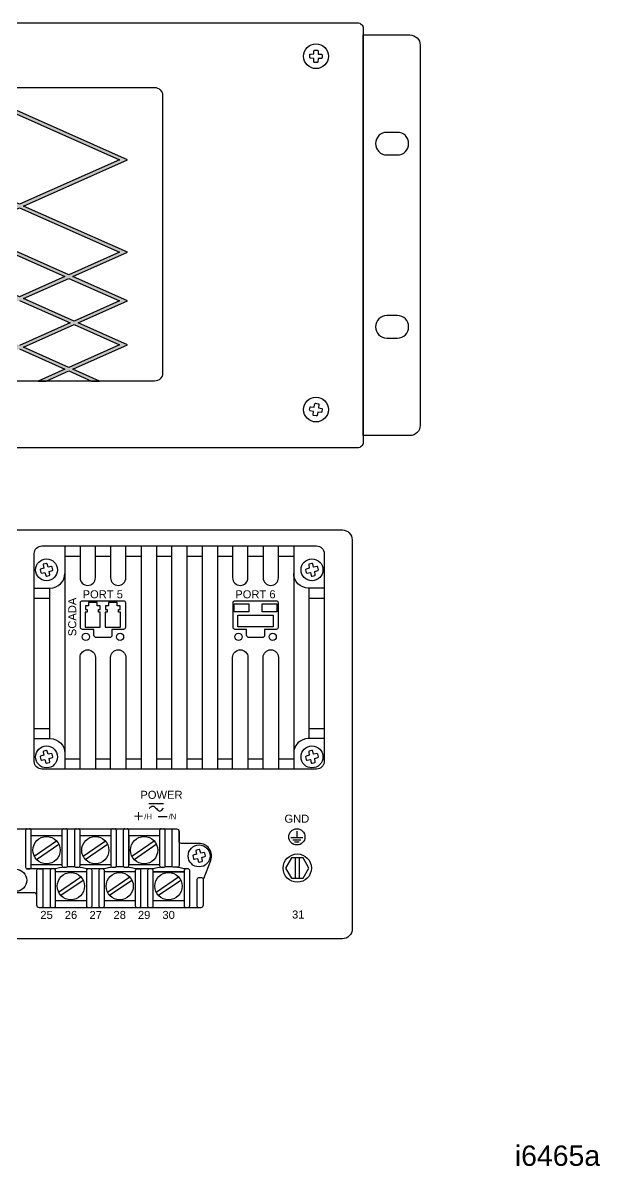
# Model space of a CAD drawing. Header units: inches. Extents: x 2.3 to 23.5, y 0.5 to 14.5.
# Drawn here: x 16.41 to 23.5, y 0.5 to 14.54 of the extents above; entities that cross this region are included whole.
import ezdxf
from ezdxf.enums import TextEntityAlignment as Align

# ---------------------------------------------------------------- set-up
doc = ezdxf.new("R2010")
doc.units = ezdxf.units.IN
doc.header["$MEASUREMENT"] = 0
doc.layers.add('DWG', color=7, linetype='Continuous')
doc.styles.add('Arial', font='arial.ttf')

msp = doc.modelspace()

# ---------------------------------------------------------------- hatches: boundary and pattern name
at = {"layer": 'DWG'}
h = msp.add_hatch(color=7, dxfattribs=at)
h.dxf.hatch_style = 1
h.set_gradient(color1=(255, 255, 255), color2=(77, 77, 77), rotation=180, one_color=1, tint=0.3, name='INVCURVED')
h.paths.add_polyline_path([(15.695, 13.745), (14.37, 13.155), (15.646, 12.587), (14.37, 12.019), (15.04, 11.72), (14.37, 11.422), (14.977, 11.151), (14.37, 10.881), (15.038, 10.584), (14.37, 10.286), (14.7, 10.139), (14.799, 10.139), (14.656, 10.203), (14.468, 10.286), (15.087, 10.562), (15.648, 10.312), (15.261, 10.139), (15.35, 10.139), (15.693, 10.292), (15.709, 10.285), (15.382, 10.139), (15.48, 10.139), (15.695, 10.235), (15.911, 10.139), (16.009, 10.139), (15.745, 10.257), (15.758, 10.263), (16.036, 10.139), (16.135, 10.139), (15.808, 10.285), (16.365, 10.533), (16.922, 10.285), (16.594, 10.139), (16.693, 10.139), (16.972, 10.263), (17.251, 10.139), (17.349, 10.139), (17.021, 10.285), (17.691, 10.584), (17.085, 10.854), (17.691, 11.124), (17.02, 11.422), (17.691, 11.721), (16.415, 12.289), (17.691, 12.857)])
h.paths.add_polyline_path([(17.593, 12.857), (16.366, 12.311), (14.468, 13.155), (15.695, 13.701)], flags=16)
h.paths.add_polyline_path([(16.317, 12.289), (15.089, 11.742), (14.468, 12.019), (15.696, 12.565)], flags=16)
h.paths.add_polyline_path([(16.366, 12.267), (17.592, 11.721), (16.971, 11.444), (15.745, 11.99)], flags=16)
h.paths.add_polyline_path([(16.921, 11.422), (16.364, 11.174), (15.138, 11.72), (15.695, 11.968)], flags=16)
h.paths.add_polyline_path([(16.971, 11.4), (17.592, 11.124), (17.036, 10.876), (16.414, 11.152)], flags=16)
h.paths.add_polyline_path([(15.647, 11.45), (15.026, 11.173), (14.468, 11.422), (15.089, 11.698)], flags=16)
h.paths.add_polyline_path([(15.696, 11.428), (16.315, 11.152), (15.694, 10.876), (15.075, 11.151)], flags=16)
h.paths.add_polyline_path([(16.364, 11.13), (16.986, 10.854), (16.365, 10.577), (15.744, 10.854)], flags=16)
h.paths.add_polyline_path([(17.036, 10.832), (17.593, 10.584), (16.972, 10.307), (16.415, 10.555)], flags=16)
h.paths.add_polyline_path([(15.645, 10.854), (15.087, 10.606), (14.468, 10.881), (15.026, 11.13)], flags=16)
h.paths.add_polyline_path([(15.694, 10.832), (16.316, 10.555), (15.758, 10.307), (15.136, 10.584)], flags=16)

# ---------------------------------------------------------------- linework, layer by layer
for points in [[(20.588, 14.471), (20.588, 9.387, -0.414214), (20.519, 9.319), (3.056, 9.319, -0.414214), (2.988, 9.387), (2.988, 14.471, -0.414214), (3.056, 14.539), (20.519, 14.539, -0.414214)], [(20.588, 14.39), (21.163, 14.39, -0.414214), (21.288, 14.265), (21.288, 9.595, -0.414214), (21.163, 9.47), (20.588, 9.47)], [(20.034, 14.196), (20.035, 14.157, 0.383551), (20.036, 14.156), (20.076, 14.153, -0.393777), (20.084, 14.144), (20.084, 14.11, -0.403842), (20.075, 14.102), (20.035, 14.101, 0.383532), (20.034, 14.1), (20.032, 14.06, -0.39378), (20.023, 14.052), (19.989, 14.053, -0.403842), (19.981, 14.061), (19.98, 14.101, 0.383532), (19.979, 14.102), (19.939, 14.105, -0.393777), (19.931, 14.113), (19.931, 14.147, -0.403845), (19.94, 14.155), (19.98, 14.157, 0.383532), (19.981, 14.158), (19.983, 14.197, -0.39378), (19.992, 14.205), (20.026, 14.205, -0.403842)], [(5.656, 13.745), (18.024, 13.745, -0.414214), (18.124, 13.645), (18.124, 10.239, -0.414214), (18.024, 10.139), (5.656, 10.139, -0.414214), (5.556, 10.239), (5.556, 13.645, -0.414214)], [(21.008, 13.194), (20.88, 13.194, 1), (20.88, 12.916), (21.008, 12.916, 1)], [(21.008, 10.944), (20.88, 10.944, 1), (20.88, 10.666), (21.008, 10.666, 1)], [(19.944, 9.824), (19.984, 9.82, 0.383551), (19.985, 9.821), (19.993, 9.86, -0.393777), (20.003, 9.867), (20.036, 9.861, -0.403842), (20.043, 9.852), (20.039, 9.812, 0.383532), (20.04, 9.811), (20.079, 9.803, -0.39378), (20.086, 9.793), (20.08, 9.76, -0.403842), (20.071, 9.753), (20.031, 9.757, 0.383532), (20.03, 9.756), (20.022, 9.717, -0.393777), (20.012, 9.711), (19.979, 9.716, -0.403845), (19.972, 9.725), (19.976, 9.765, 0.383532), (19.975, 9.766), (19.936, 9.775, -0.39378), (19.929, 9.784), (19.935, 9.817, -0.403842)], [(16.64, 8.114), (20.016, 8.114, -0.414214), (20.109, 8.021), (20.109, 5.466, -0.414214), (20.016, 5.373), (16.64, 5.373, -0.414214), (16.547, 5.466), (16.547, 8.021, -0.414214)], [(16.696, 7.899), (16.663, 7.892, 0.391808), (16.656, 7.882), (16.663, 7.843, -0.399737), (16.663, 7.841), (16.624, 7.83, 0.391834), (16.618, 7.82), (16.622, 7.804), (16.626, 7.787, 0.391801), (16.636, 7.781), (16.675, 7.788, -0.399746), (16.676, 7.787), (16.688, 7.749, 0.39178), (16.698, 7.743), (16.73, 7.751, 0.391873), (16.737, 7.76), (16.73, 7.8, -0.399656), (16.73, 7.801), (16.769, 7.812, 0.391793), (16.775, 7.822), (16.767, 7.855, 0.391782), (16.757, 7.861), (16.718, 7.854, -0.399898), (16.717, 7.855), (16.706, 7.893, 0.391815)], [(17.138, 7.441), (17.643, 7.441, -0.414214), (17.666, 7.418), (17.666, 7.113, -0.414214), (17.643, 7.089), (17.5, 7.089), (17.5, 7.019, -0.414214), (17.47, 6.989), (17.31, 6.989, -0.414214), (17.28, 7.019), (17.28, 7.089), (17.138, 7.089, -0.414214), (17.114, 7.113), (17.114, 7.418, -0.414214)], [(19.014, 7.441), (19.519, 7.441, -0.414214), (19.542, 7.418), (19.542, 7.113, -0.414214), (19.519, 7.089), (19.376, 7.089), (19.376, 7.019, -0.414214), (19.346, 6.989), (19.186, 6.989, -0.414214), (19.156, 7.019), (19.156, 7.089), (19.014, 7.089, -0.414214), (18.99, 7.113), (18.99, 7.418, -0.414214)]]:
    msp.add_lwpolyline(points, format="xyb", close=True, dxfattribs=at)
at = {"layer": 'DWG', "color": 7}
msp.add_lwpolyline([(17.593, 12.857), (16.366, 12.311), (14.468, 13.155), (15.695, 13.701)], close=True, dxfattribs=at)
at = {"layer": 'DWG'}
for points in [[(16.365, 10.533), (16.922, 10.285), (16.594, 10.139), (16.693, 10.139), (16.972, 10.263), (17.251, 10.139), (17.349, 10.139), (17.021, 10.285), (17.691, 10.584), (17.085, 10.854), (17.691, 11.124), (17.02, 11.422), (17.691, 11.721), (16.415, 12.289), (17.691, 12.857), (15.695, 13.745)], [(16.364, 11.13), (16.986, 10.854)], [(16.986, 10.854), (16.365, 10.577)], [(16.922, 8.114), (16.922, 5.373)], [(17.859, 8.114), (17.859, 5.373)], [(18.047, 8.114), (18.047, 5.373)], [(18.234, 8.114), (18.234, 5.373)], [(18.422, 8.114), (18.422, 5.373)], [(18.609, 8.114), (18.609, 5.373)], [(18.797, 8.114), (18.797, 5.373)], [(19.734, 8.114), (19.734, 5.373)], [(16.922, 7.989), (17.109, 7.989)], [(17.297, 7.989), (17.484, 7.989)], [(17.672, 7.989), (17.859, 7.989)], [(18.047, 7.989), (18.234, 7.989)], [(18.422, 7.989), (18.609, 7.989)], [(18.797, 7.989), (18.984, 7.989)], [(19.172, 7.989), (19.359, 7.989)], [(19.547, 7.989), (19.734, 7.989)], [(16.734, 7.596), (16.734, 5.748)], [(19.922, 7.596), (19.922, 5.748)], [(16.547, 7.471), (16.734, 7.471)], [(19.922, 7.471), (20.109, 7.471)], [(16.547, 5.873), (16.734, 5.873)], [(19.922, 5.873), (20.109, 5.873)], [(16.922, 5.498), (17.109, 5.498)], [(17.297, 5.498), (17.484, 5.498)], [(17.672, 5.498), (17.859, 5.498)], [(18.047, 5.498), (18.234, 5.498)], [(18.422, 5.498), (18.609, 5.498)], [(18.797, 5.498), (18.984, 5.498)], [(19.172, 5.498), (19.359, 5.498)], [(19.547, 5.498), (19.734, 5.498)], [(17.956, 4.95), (18.134, 4.95)], [(16.887, 4.554), (16.509, 4.554)], [(17.487, 4.554), (17.109, 4.554)], [(18.087, 4.554), (17.708, 4.554)], [(17.708, 4.554), (17.708, 4.202)], [(19.701, 4.531), (19.845, 4.531)], [(19.724, 4.506), (19.823, 4.506)], [(19.773, 4.612), (19.773, 4.531)], [(16.546, 4.303), (16.82, 4.49)], [(16.573, 4.264), (16.847, 4.451)], [(17.146, 4.303), (17.42, 4.49)], [(17.172, 4.264), (17.447, 4.451)], [(17.746, 4.303), (18.02, 4.49)], [(17.772, 4.264), (18.046, 4.451)], [(19.745, 4.481), (19.801, 4.481)], [(19.751, 4.282), (19.751, 4.032)], [(19.805, 4.032), (19.805, 4.282)], [(16.793, 4.147), (16.461, 4.147)], [(16.509, 4.202), (16.887, 4.202)], [(16.597, 4.147), (16.638, 4.147)], [(17.188, 4.112), (16.809, 4.112)], [(17.061, 4.167), (17.06, 4.167)], [(17.109, 4.202), (17.487, 4.202)], [(17.392, 4.147), (17.204, 4.147)], [(17.787, 4.112), (17.408, 4.112)], [(17.708, 4.202), (18.087, 4.202)], [(17.991, 4.147), (17.803, 4.147)], [(17.992, 4.147), (17.804, 4.147), (17.837, 4.147)], [(18.387, 4.112), (18.008, 4.112), (18.386, 4.112)], [(16.846, 3.861), (17.12, 4.048)], [(16.873, 3.823), (17.147, 4.009)], [(17.446, 3.861), (17.72, 4.048)], [(17.472, 3.823), (17.746, 4.009)], [(18.045, 3.861), (18.32, 4.048)], [(18.072, 3.823), (18.346, 4.009)], [(16.809, 3.76), (17.188, 3.76)], [(17.408, 3.76), (17.787, 3.76)], [(18.008, 3.76), (18.386, 3.76)]]:
    msp.add_lwpolyline(points, dxfattribs=at)
for points in [[(16.971, 11.444), (15.745, 11.99), (16.366, 12.267), (17.592, 11.721)], [(15.695, 11.968), (16.921, 11.422), (16.364, 11.174), (15.138, 11.72)], [(17.036, 10.876), (16.414, 11.152), (16.971, 11.4), (17.592, 11.124)], [(16.972, 10.307), (16.415, 10.555), (17.036, 10.832), (17.593, 10.584)], [(17.318, 7.421), (17.214, 7.421), (17.214, 7.417), (17.214, 7.38), (17.174, 7.38), (17.174, 7.334), (17.198, 7.334), (17.198, 7.329), (17.198, 7.328), (17.198, 7.309), (17.198, 7.301), (17.173, 7.301), (17.173, 7.116), (17.358, 7.116), (17.358, 7.301), (17.334, 7.301), (17.334, 7.309), (17.334, 7.328), (17.334, 7.328), (17.334, 7.334), (17.357, 7.334), (17.357, 7.38), (17.318, 7.38), (17.318, 7.417)], [(17.564, 7.421), (17.46, 7.421), (17.46, 7.417), (17.46, 7.38), (17.42, 7.38), (17.42, 7.334), (17.444, 7.334), (17.444, 7.329), (17.444, 7.328), (17.444, 7.309), (17.444, 7.301), (17.419, 7.301), (17.419, 7.116), (17.604, 7.116), (17.604, 7.301), (17.58, 7.301), (17.58, 7.309), (17.58, 7.328), (17.58, 7.328), (17.58, 7.334), (17.603, 7.334), (17.603, 7.38), (17.564, 7.38), (17.564, 7.417)], [(19.003, 7.404), (19.184, 7.404), (19.184, 7.305), (19.003, 7.305)], [(19.346, 7.404), (19.527, 7.404), (19.527, 7.305), (19.346, 7.305)], [(19.047, 7.264), (19.48, 7.264), (19.48, 7.122), (19.047, 7.122)], [(19.85, 4.282), (19.706, 4.282), (19.633, 4.157), (19.706, 4.032), (19.85, 4.032), (19.922, 4.157)]]:
    msp.add_lwpolyline(points, close=True, dxfattribs=at)
for points in [[(20.332, 8.31, -0.414214), (20.453, 8.189), (20.453, 3.41, -0.415701), (20.332, 3.289), (3.324, 3.289, -0.414214), (3.203, 3.41), (3.203, 8.189, -0.414599), (3.324, 8.31), (20.332, 8.31)], [(17.109, 8.114), (17.109, 7.723, 1), (17.297, 7.723), (17.297, 8.114)], [(17.484, 8.114), (17.484, 7.723, 1), (17.672, 7.723), (17.672, 8.114)], [(18.984, 8.114), (18.984, 7.723, 1), (19.172, 7.723), (19.172, 8.114)], [(19.359, 8.114), (19.359, 7.723, 1), (19.547, 7.723), (19.547, 8.114)], [(19.999, 7.76), (19.992, 7.8, -0.399656), (19.993, 7.801), (20.031, 7.812, 0.391793), (20.037, 7.822), (20.03, 7.855, 0.391782), (20.02, 7.861), (19.98, 7.854, -0.399898), (19.979, 7.855), (19.968, 7.893, 0.391815), (19.958, 7.899), (19.925, 7.892, 0.391808), (19.919, 7.882), (19.926, 7.843, -0.399737), (19.925, 7.841), (19.887, 7.83, 0.391834), (19.881, 7.82), (19.884, 7.804), (19.889, 7.787, 0.391801), (19.898, 7.781), (19.938, 7.788, -0.399746), (19.939, 7.787), (19.95, 7.749, 0.39178), (19.96, 7.743), (19.993, 7.751, 0.391873), (19.999, 7.76)], [(16.547, 7.596), (16.742, 7.596, 0.414214), (16.922, 7.776, 643346030635.059326)], [(20.109, 7.596), (19.914, 7.596, -0.414214), (19.734, 7.776, -643346030635.059326)], [(17.109, 5.373), (17.109, 6.744, -1), (17.297, 6.744), (17.297, 5.373)], [(17.484, 5.373), (17.484, 6.744, -1), (17.672, 6.744), (17.672, 5.373)], [(18.984, 5.373), (18.984, 6.744, -1), (19.172, 6.744), (19.172, 5.373)], [(19.359, 5.373), (19.359, 6.744, -1), (19.547, 6.744), (19.547, 5.373)], [(16.547, 5.748), (16.742, 5.748, -0.414214), (16.922, 5.568, 1)], [(20.109, 5.748), (19.914, 5.748, 0.414214), (19.734, 5.568, -1)], [(16.737, 5.462), (16.73, 5.502, -0.399656), (16.73, 5.503), (16.769, 5.514, 0.391793), (16.775, 5.524), (16.767, 5.557, 0.391782), (16.757, 5.563), (16.718, 5.556, -0.399898), (16.717, 5.557), (16.706, 5.595, 0.391815), (16.696, 5.601), (16.663, 5.594, 0.391808), (16.656, 5.584), (16.663, 5.545, -0.399737), (16.663, 5.543), (16.624, 5.532, 0.391834), (16.618, 5.522), (16.622, 5.506), (16.626, 5.489, 0.391801), (16.636, 5.483), (16.675, 5.49, -0.399746), (16.676, 5.489), (16.688, 5.451, 0.39178), (16.698, 5.445), (16.73, 5.453, 0.391873), (16.737, 5.462)], [(19.999, 5.462), (19.992, 5.502, -0.399656), (19.993, 5.503), (20.031, 5.514, 0.391793), (20.037, 5.524), (20.03, 5.557, 0.391782), (20.02, 5.563), (19.98, 5.556, -0.399898), (19.979, 5.557), (19.968, 5.595, 0.391815), (19.958, 5.601), (19.925, 5.594, 0.391808), (19.919, 5.584), (19.926, 5.545, -0.399737), (19.925, 5.543), (19.887, 5.532, 0.391834), (19.881, 5.522), (19.884, 5.506), (19.889, 5.489, 0.391801), (19.898, 5.483), (19.938, 5.49, -0.399746), (19.939, 5.489), (19.95, 5.451, 0.39178), (19.96, 5.445), (19.993, 5.453, 0.391873), (19.999, 5.462)], [(17.958, 4.889), (17.98, 4.91, -0.413998), (18.025, 4.91, -0.000144), (18.068, 4.867, 0.384711), (18.108, 4.865), (18.135, 4.893)], [(16.575, 3.825, 0.414214), (16.545, 3.855), (16.32, 3.855, -0.526904), (16.178, 4.063), (16.263, 4.284, 0.092502), (16.265, 4.295), (16.265, 4.609, -0.414214), (16.295, 4.639), (18.295, 4.639, -0.414214), (18.325, 4.609), (18.325, 4.187, -0.414214), (18.305, 4.167), (18.259, 4.167, -0.414214), (18.239, 4.187), (18.239, 4.619, -0.414214), (18.259, 4.639)], [(16.46, 4.639, 0.414214), (16.44, 4.619), (16.44, 4.167, 0.414214), (16.46, 4.147), (16.489, 4.147, 0.414214), (16.509, 4.167), (16.509, 4.619, 0.414214), (16.489, 4.639)], [(16.907, 4.639, 0.414214), (16.887, 4.619), (16.887, 4.187, 0.414214), (16.907, 4.167), (16.936, 4.167, 0.414214), (16.956, 4.187), (16.956, 4.619, 0.414214), (16.936, 4.639)], [(17.06, 4.639, 0.414214), (17.04, 4.619), (17.04, 4.187, 0.414214), (17.06, 4.167), (17.089, 4.167, 0.414214), (17.109, 4.187), (17.109, 4.619, 0.414214), (17.089, 4.639)], [(17.507, 4.639, 0.414214), (17.487, 4.619), (17.487, 4.187, 0.414214), (17.507, 4.167), (17.536, 4.167, 0.414214), (17.556, 4.187), (17.556, 4.619, 0.414214), (17.536, 4.639)], [(17.66, 4.639, 0.414214), (17.64, 4.619), (17.64, 4.187, 0.414214), (17.66, 4.167), (17.688, 4.167, 0.414214), (17.708, 4.187), (17.708, 4.619, 0.414214), (17.688, 4.639)], [(18.107, 4.639, 0.414214), (18.087, 4.619), (18.087, 4.187, 0.414214), (18.107, 4.167), (18.135, 4.167, 0.414214), (18.155, 4.187), (18.155, 4.619, 0.414214), (18.135, 4.639)], [(16.595, 4.147, 0.414214), (16.575, 4.127), (16.575, 3.825), (16.575, 3.705, 0.414214), (16.605, 3.675), (18.596, 3.675, 0.414214), (18.626, 3.705), (18.626, 4.02, -0.092502), (18.628, 4.03), (18.714, 4.252, 0.526904), (18.571, 4.46), (18.355, 4.46, -0.414214), (18.325, 4.49), (18.325, 4.609)], [(18.571, 4.385), (18.538, 4.378, 0.391808), (18.531, 4.368), (18.539, 4.329, -0.399737), (18.538, 4.327), (18.499, 4.316, 0.391834), (18.493, 4.306), (18.497, 4.29), (18.501, 4.273, 0.391801), (18.511, 4.267), (18.55, 4.274, -0.399746), (18.551, 4.273), (18.563, 4.235, 0.39178), (18.573, 4.229), (18.605, 4.237, 0.391873), (18.612, 4.246)], [(18.612, 4.246), (18.605, 4.286, -0.399656), (18.606, 4.287), (18.644, 4.298, 0.391793), (18.65, 4.308), (18.642, 4.341, 0.391782), (18.632, 4.347), (18.593, 4.34, -0.399898), (18.592, 4.341), (18.581, 4.379, 0.391815), (18.571, 4.385)], [(16.636, 3.675, 0.414214), (16.656, 3.695), (16.656, 4.127, 0.414214), (16.636, 4.147)], [(16.76, 4.147, 0.414214), (16.74, 4.127), (16.74, 3.695, 0.414214), (16.76, 3.675), (16.789, 3.675, 0.414214), (16.809, 3.695), (16.809, 4.127, 0.414214), (16.789, 4.147)], [(16.92, 4.167, 0.035819), (16.793, 4.147)], [(17.047, 4.172, 0.030389), (16.949, 4.172)], [(17.204, 4.147, 0.035819), (17.077, 4.167)], [(17.208, 4.147, 0.414214), (17.188, 4.127), (17.188, 3.695, 0.414214), (17.208, 3.675)], [(17.236, 3.675, 0.414214), (17.256, 3.695), (17.256, 4.127, 0.414214), (17.236, 4.147)], [(17.36, 4.147, 0.414214), (17.34, 4.127), (17.34, 3.695, 0.414214), (17.36, 3.675)], [(17.388, 3.675, 0.414214), (17.408, 3.695), (17.408, 4.127, 0.414214), (17.388, 4.147)], [(17.52, 4.167, 0.035819), (17.392, 4.147)], [(17.646, 4.172, 0.030389), (17.549, 4.172)], [(17.804, 4.147, 0.035819), (17.676, 4.167)], [(17.807, 4.147, 0.414214), (17.787, 4.127), (17.787, 3.695, 0.414214), (17.807, 3.675)], [(17.836, 3.675, 0.414214), (17.856, 3.695), (17.856, 4.127, 0.414214), (17.836, 4.147)], [(17.959, 4.147, 0.414214), (17.939, 4.127), (17.939, 3.695, 0.414214), (17.959, 3.675)], [(17.988, 3.675, 0.414214), (18.008, 3.695), (18.008, 4.127, 0.414214), (17.988, 4.147)], [(18.119, 4.167, 0.035819), (17.992, 4.147)], [(18.246, 4.172, 0.030389), (18.148, 4.172)], [(18.403, 4.147, 0.035819), (18.276, 4.167)], [(18.436, 3.675, 0.414214), (18.456, 3.695), (18.456, 4.127, 0.414214), (18.436, 4.147), (18.407, 4.147, 0.414214), (18.387, 4.127), (18.387, 3.695, 0.414214), (18.407, 3.675)], [(18.626, 4.016, 0.414214), (18.606, 4.036), (18.565, 4.036, 0.414214), (18.545, 4.016), (18.545, 3.695, 0.414214), (18.565, 3.675)]]:
    msp.add_lwpolyline(points, format="xyb", dxfattribs=at)
for centre, radius in [((20.008, 14.129), 0.152), ((20.008, 9.789), 0.152), ((16.697, 7.821), 0.135), ((19.959, 7.821), 0.135), ((17.18, 6.997), 0.0445), ((17.6, 6.997), 0.0445), ((19.056, 6.997), 0.0445), ((19.476, 6.997), 0.0445), ((16.697, 5.523), 0.135), ((19.959, 5.523), 0.135), ((19.773, 4.541), 0.1), ((16.697, 4.377), 0.167), ((17.296, 4.377), 0.167), ((17.896, 4.377), 0.167), ((18.572, 4.307), 0.135), ((19.778, 4.157), 0.174), ((16.32, 4.007), 0.135), ((16.996, 3.935), 0.167), ((17.596, 3.935), 0.167), ((18.196, 3.935), 0.167)]:
    msp.add_circle(centre, radius, dxfattribs=at)

# ---------------------------------------------------------------- texts
at = {"layer": 'DWG', "style": 'Arial'}
msp.add_text('SCADA', height=0.0983, rotation=90, dxfattribs=at).set_placement((17.062, 7.242), align=Align.CENTER)
for s, p in [('PORT 5', (17.388, 7.471)), ('PORT 6', (19.264, 7.471)), ('GND', (19.773, 4.715))]:
    msp.add_text(s, height=0.0983, dxfattribs=at).set_placement(p, align=Align.CENTER)
for s, height, p in [('POWER', 0.0983, (17.85, 5.008)), ('+', 0.147, (17.767, 4.724)), ('/H', 0.0688, (17.897, 4.755)), ('–', 0.147, (18.067, 4.735)), ('/N', 0.0688, (18.197, 4.755)), ('25', 0.0983, (16.621, 3.533)), ('26', 0.0983, (16.921, 3.533)), ('27', 0.0983, (17.225, 3.532)), ('28', 0.0983, (17.52, 3.533)), ('29', 0.0983, (17.82, 3.533)), ('30', 0.0983, (18.121, 3.533)), ('31', 0.0983, (19.714, 3.538))]:
    msp.add_text(s, height=height, dxfattribs=at).set_placement(p)
msp.add_text('i6465a', height=0.25, dxfattribs=at).set_placement((23.5, 0.5), align=Align.RIGHT)

doc.saveas('drawing.dxf')
